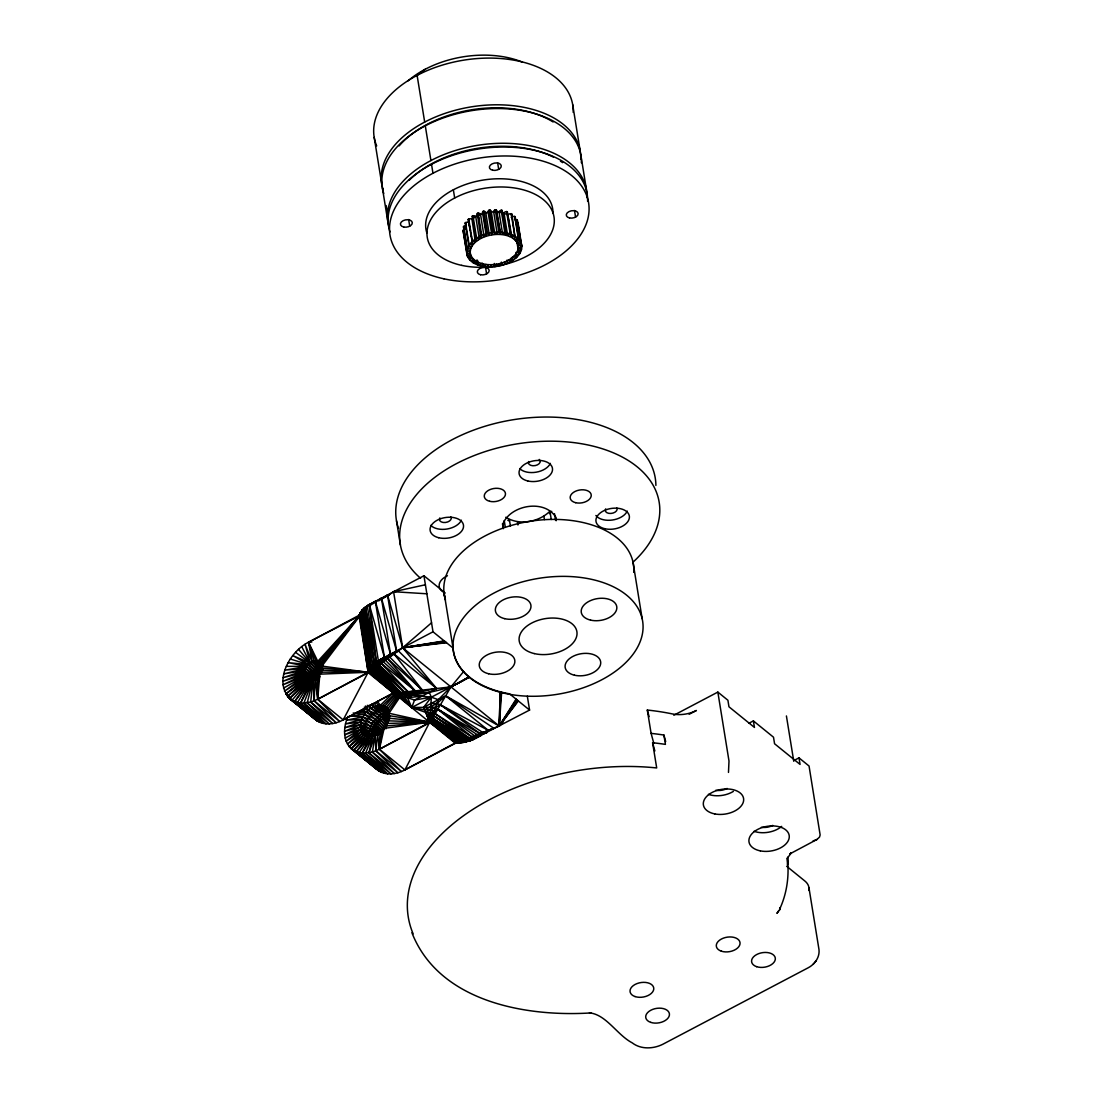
<?xml version="1.0" encoding="UTF-8"?>
<svg xmlns="http://www.w3.org/2000/svg" width="1103" height="1103" viewBox="0 0 1103 1103"><rect width="100%" height="100%" fill="white"/><g stroke="black" fill="none" stroke-linecap="round" stroke-linejoin="round"><path stroke-width="1.5" d="M556.16 520.74L556.202 517.831C545.433 499.107 511.999 504.457 503.326 522.863L503.258 528.682L502.458 523.718M315.003 719.266L287.483 696.476L307.64 679.903L289.524 698.613L317.361 721.031L294.529 701.742L309.281 680.303L291.881 700.377L300.526 703.19L310.701 702.087L336.181 722.755L314.217 700.86L314.948 678.883L317.719 699.233L343.198 719.887L368.305 672.03L370.374 671.107L393.702 693.318L450.948 686.893L469.533 677.118L411.736 707.533L396.253 693.856L393.619 692.849L343.198 719.887C334.65 724.533 322.862 726.119 315.003 719.266L291.881 700.377C271.738 683.681 289.11 651.818 308.495 642.263L361.15 614.192L321.938 666.102C323.924 674.774 309.598 686.424 304.483 676.277C301.96 666.626 316.051 655.21 323.179 665.095L319.305 661.965L359.054 616.094L362.294 609.794L367.244 605.685L423.938 575.752L443.957 591.98A95.796 58.721 -9.2 0 0 445.488 600.06M316.782 677.6L317.719 699.233L339.696 721.527L314.217 700.86L313.031 679.793L303.808 703.259L326.019 723.844L300.526 703.19L311.115 680.275L297.424 702.68L322.903 723.334L300.526 703.19L313.031 679.793L310.701 702.087L317.719 699.233L368.154 672.265L369.312 670.114L376.826 666.446L400.858 692.519L397.135 694.145L411.736 707.533L423.621 707.354L445.695 695.841L499.232 726.036L500.183 691.802L499.232 726.036L455.387 743.325L404.898 769.894C396.335 774.527 384.561 776.126 376.688 769.274L353.567 750.385C342.371 743.105 343.005 727.208 348.065 716.357M431.549 622.781L402.664 647.764L368.223 672.665L317.719 699.233L318.45 676.001M379.942 732.42L375.172 735.136L375.916 750.867L401.395 771.521L379.418 749.24L379.942 732.42C391.896 726.725 393.013 701.012 375.654 705.934C363.659 709.229 353.594 728.614 366.748 736.556M779.49 910.389L780.124 907.797L779.518 909.479C787.018 893.43 789.445 875.506 787.308 857.996L787.597 864.945L787.804 857.196L787.514 857.941L791.389 852.84L789.886 853.887L817.075 839.411L819.543 837.039L820.136 834.93L809.05 766.02L798.986 757.858L794.463 760.243M485.94 264.417L485.871 264.885A2.62 1.599 -9.2 0 1 485.251 265.713L483.693 266.471M500.183 691.802L500.872 691.981L499.232 726.036L402.664 647.764L387.511 594.917L389.262 594.724L381.969 599.026M372.4 752.094L379.418 749.24L429.908 722.672L429.908 721.845L404.898 769.894L379.418 749.24L377.598 733.964L375.916 750.867L397.88 772.748L372.4 752.094L362.225 753.197L353.567 750.385L366.058 735.522L370.36 736.211L375.172 735.136L372.4 752.094L394.391 773.561L368.912 752.908L372.731 735.894L362.225 753.197L384.602 773.341L359.109 752.687L370.36 736.211L362.225 753.197L387.704 773.851L365.507 753.266L372.731 735.894M317.719 699.233L319.856 674.154L368.237 672.265L384.423 657.36L375.351 601.314L367.244 605.685L321.442 664.406L321.938 666.102L368.292 672.32L374.469 663.027L365.383 606.967L360.157 612.882L359.054 616.081L320.546 663L321.442 664.406M474.152 243.405L473.435 243.322A2.62 1.599 -9.2 0 1 472.387 242.881L468.168 219.442A27.782 17.028 -9.2 0 1 468.706 218.932L470.526 218.78A2.62 1.599 -9.2 0 1 471.684 219.125L471.987 219.345A24.197 14.835 -9.2 0 1 507.89 215.016L508.276 214.575A2.647 1.613 -9.2 0 1 509.6 213.885L511.185 213.651A27.782 17.028 -9.2 0 1 511.778 214.023L511.323 215.168M320.959 672.141L368.154 672.265L371.449 670.334L395.494 693.125L393.702 693.318L368.223 672.665L369.298 671.892L393.702 693.318L395.494 693.125L371.987 669.948L369.312 670.114M472.966 215.733L476.593 238.151L478.15 238.207A2.647 1.613 -9.2 0 1 479.336 238.772L475.696 216.353A2.62 1.599 -9.2 0 0 474.731 215.83L472.966 215.733A27.782 17.028 -9.2 0 0 472.277 216.174L472.387 217.153A2.647 1.613 -9.2 0 0 472.677 217.512M322.793 665.798L317.788 661.331L359.054 616.094L359.468 614.468L361.825 613.323M404.898 769.894L455.332 742.926L457.855 742.995L463.618 740.085L431.88 719.321L429.081 720.452L430.418 721.128L430.073 722.079L379.418 749.24L382.134 730.531M728.476 772.417L729 761.056L717.846 692.091L673.823 715.254M389.717 719.032L388.201 718.411L389.111 712.359L380.383 705.3L377.323 701.384M321.69 670.059L368.154 672.265L369.298 671.892L368.567 670.638L371.601 665.702L378.977 664.888L404.429 692.119L398.872 694.738L411.736 707.533L424.655 709.849L436.926 703.493L445.695 695.841L493.744 728.187L480.908 734.198L455.387 743.325L393.619 692.849L343.198 719.887M499.19 263.7L499.149 264.168A2.647 1.613 -9.2 0 0 499.728 265.037L500.996 265.52M379.418 749.24L384.12 728.366L429.839 722.203L456.077 743.064L470.402 740.789L529.578 710.07L527.331 696.214M303.808 703.259L329.287 723.913L307.213 702.901L313.031 679.793M458.131 742.25L455.387 743.325L458.131 742.25L429.66 721.858L457.855 742.995L493.744 728.187M387.208 723.692L382.644 719.17L384.368 713.007L389.111 712.359L386.45 718.218C378.991 718.798 372.194 727.732 375.585 734.901L372.952 736.68M321.387 671.134L312.232 662.103L308.495 642.263L359.054 616.094L361.329 614.04L359.123 615.915L362.515 609.601L365.093 608.236L361.108 611.31L370.194 667.439L371.173 668.349L375.751 667.218L400.858 692.519C380.659 694.187 402.567 693.47 404.429 692.119L377.902 665.66L370.194 667.439L360.157 612.882L362.074 612.124L359.923 614.44M494.889 234.098L491.249 211.679A2.62 1.599 -9.2 0 0 491.111 210.838L490.008 210.039A27.782 17.028 -9.2 0 0 489.098 210.149L488.202 211.059A2.647 1.613 -9.2 0 0 488.077 212.066L491.786 234.622A2.62 1.599 -9.2 0 1 491.745 233.629L492.738 232.568L489.098 210.149M359.054 616.081C361.177 614.206 357.882 615.708 360.902 614.192L359.054 616.081L361.329 614.04M375.172 735.136L368.912 752.908L390.986 773.92L365.507 753.266M463.618 671.562L450.948 686.893L438.332 699.674L429.936 722.437L423.621 707.354L431.342 697.206L429.274 692.339L393.702 693.318L368.76 672.279L322.021 668.018M457.952 742.746L480.053 733.592L437.794 709.257L426.737 714.841L432.707 714.937L466.348 739.01L458.834 742.677L460.392 742.898L471.836 736.845L435.175 713.724L425.689 712.345L411.736 707.533L414.563 700.019L436.636 688.506L402.664 647.764L393.592 591.718L425.4 584.769M481.142 263.396L480.908 263.865A2.62 1.599 -9.2 0 1 480.026 264.61L478.288 265.147L477.516 260.336M457.524 742.636L455.346 742.926L472.718 739.879L473.559 738.031L487.071 732.433L480.908 734.198L482.797 732.516L440.428 704.789L436.926 703.493L430.97 703.521M511.172 217.346L511.695 216.96A2.647 1.613 -9.2 0 1 513.185 216.436L514.756 216.436A27.782 17.028 -9.2 0 1 515.184 216.891L514.494 217.856M388.284 722.051L384.575 718.48L384.368 713.007C375.075 716.219 367.589 726.394 369.546 736.418L374.896 733.343L377.474 735.439M478.123 213.1L481.749 235.518L483.197 235.794A2.647 1.613 -9.2 0 1 484.093 236.525L480.467 214.106A2.62 1.599 -9.2 0 0 479.736 213.458L478.123 213.1A27.782 17.028 -9.2 0 0 477.309 213.444L477.075 214.451A2.647 1.613 -9.2 0 0 477.654 215.319L478.206 215.595M470.402 740.789L460.392 742.898M370.374 671.107C363.535 675.974 374.689 660.476 378.357 660.559L433.01 631.798L453.03 648.026A95.796 58.721 -9.2 0 0 509.558 693.842L529.578 710.07M376.316 702.473L378.067 705.396L386.781 712.469L386.45 718.218L388.201 718.411L389.731 715.557M438.332 699.674L431.342 697.206L393.812 693.098L396.377 693.015L372.524 669.549L369.602 669.562L359.468 614.468L368.154 672.265L372.524 669.549L397.273 692.918L395.384 693.553M493.841 264.555L493.634 265.023A2.647 1.613 -9.2 0 0 493.868 265.975L494.875 266.65L494.351 263.452M411.915 932.738C438.939 1001.593 525.207 1017.118 590.932 1012.926L589.457 1012.857C606.264 1014.512 617.06 1034.917 632.226 1042.859C640.912 1049.615 653.403 1048.994 662.875 1044.238L807.975 967.896C814.703 964.463 819.915 957.307 818.977 949.518L808.982 887.874M456.876 742.677L458.82 741.974L429.908 722.672L450.948 686.893L469.202 676.856M516.08 699.123L499.232 726.036L501.644 692.174L500.872 691.981M516.549 699.509L499.232 726.036L502.996 722.768M399.603 697.565L389.014 713.269L429.977 722.313M517.045 699.909L499.232 726.036L518.341 700.956M517.528 700.308L499.232 726.036L517.969 700.667M388.449 711.09L399.217 696.117M476.992 261.673L476.606 262.114A2.62 1.599 -9.2 0 1 475.517 262.748L473.697 263.038L473.173 259.839M311.115 680.275L294.529 701.742L320.008 722.396L297.424 702.68M387.47 709.188L397.88 695.745M488.505 264.651L488.146 265.092A2.647 1.613 -9.2 0 0 488.022 266.099L488.726 266.926M514.481 219.69A2.647 1.613 -9.2 0 1 515.625 219.525L517.114 219.745A27.782 17.028 -9.2 0 1 517.348 220.269L516.728 220.903M386.147 707.616L388.628 709.629L386.147 707.616L396.956 694.669M483.017 211.404L482.425 212.383A2.647 1.613 -9.2 0 0 482.673 213.348L486.299 235.766A2.62 1.599 -9.2 0 1 486.037 234.953L486.644 233.822L483.017 211.404A27.782 17.028 -9.2 0 1 483.9 211.169L485.292 211.762A2.62 1.599 -9.2 0 1 485.734 212.534L489.36 234.939A2.647 1.613 -9.2 0 0 488.781 234.07L487.526 233.588L483.9 211.169M813.187 964.201L814.166 963.084M815.048 962.05L816.165 960.782M372.607 735.908L374.896 733.343L377.391 735.508M359.592 615.364L360.433 614.619M388.228 709.45L384.492 706.43L395.825 693.842M370.36 736.211L356.214 751.75L379.046 771.038L351.209 748.62L364.252 734.529L366.058 735.522L351.209 748.62L376.688 769.274M388.78 710.69L382.548 705.644L395.494 693.125M411.736 707.533L404.098 696.503L415.169 690.905L383.292 661.772L372.814 664.42L371.035 666.805L389.745 657.098L422.325 690.106L407.586 697.675L411.736 707.533L400.61 695.317L408.013 691.719L381.142 663.33L369.257 669.025L360.157 612.882M353.567 750.385L368.112 736.087L356.214 751.75L381.693 772.403L359.109 752.687M359.633 614.978L360.557 614.068M388.201 718.411L390.2 716.44M392.627 693.442L380.383 705.3L388.546 710.856M400.61 695.317L436.636 688.506L398.362 650.88L390.503 654.162L368.388 672.403M360.074 614.95L359.192 615.777L360.902 614.192M359.785 615.212L360.557 614.633M309.281 680.303L289.524 698.613L312.962 717.129M369.257 669.025L385.443 660.214L415.169 690.905L397.135 694.145M378.55 600.735L381.431 598.116L396.584 650.963L398.362 650.88L386.698 657.829L389.745 657.098M360.778 612.827L363.08 610.828L361.357 611.751M462.957 742.622L477.309 734.681L437.794 709.257L433.41 713.021L427.261 716.081L429.825 722.244L431.342 697.206L414.563 700.019L393.702 693.318L370.911 670.721L368.567 670.638L359.468 614.468M473.711 259.357L473.201 259.743A2.62 1.599 -9.2 0 1 471.946 260.211L470.126 260.267L469.616 257.054M514.798 239.765L515.322 239.365A2.62 1.599 -9.2 0 1 516.576 238.896L518.382 238.855L514.756 216.436M505.808 517.224C519.279 525.828 538.747 522.16 549.928 511.24L551.266 519.499M387.236 723.444L429.839 722.203L428.557 719.211L430.06 719.28L460.875 741.161L457.083 742.815L469.092 737.921L435.175 713.724L427.771 717.336L429.839 722.203L385.843 725.981M374.896 733.343L369.174 734.115L360.819 729.359L346.149 741.188L361.591 731.399L369.546 736.418L360.819 729.359L344.674 734.805L360.447 727.056L369.215 731.647L374.606 731.523L377.185 733.619M470.361 253.373L469.657 253.607A2.62 1.599 -9.2 0 1 468.279 253.718L466.748 253.263L463.108 230.844A27.782 17.028 -9.2 0 1 463.081 230.279L464.542 229.452A2.62 1.599 -9.2 0 1 464.983 229.327M466.707 252.697L467.948 251.953A2.647 1.613 -9.2 0 1 469.533 251.636L470.25 251.691M495.785 266.54L496.764 265.478A2.62 1.599 -9.2 0 0 496.805 264.623L496.543 264.21M425.427 69.131L417.113 75.376L424.683 122.075M310.936 681.502L304.483 676.277L284.464 691.181L305.186 677.835L309.047 680.965L305.186 677.835L285.787 693.994L289.606 697.082M393.868 693.194L371.449 670.334M359.344 615.515L361.15 614.192M501.424 212.7L501.92 212.3A2.62 1.599 -9.2 0 0 502.389 211.445L502.03 210.37A27.782 17.028 -9.2 0 0 501.189 210.232L499.811 210.866A2.647 1.613 -9.2 0 0 499.011 211.804L502.637 234.222A2.62 1.599 -9.2 0 1 503.271 233.395L504.829 232.65L501.189 210.232M483.459 263.989L482.962 264.389A2.647 1.613 -9.2 0 0 482.494 265.396L482.866 266.319L482.342 263.121M429.908 721.845L460.185 741.437L455.332 742.926L458.82 741.974M387.098 596.213L393.592 591.718L396.942 591.056L393.592 591.718L426.861 593.786M458.393 742.25L462.24 740.623L431.301 718.742L428.295 718.577L429.839 722.203L388.284 720.824M379.005 600.652L387.511 594.917L396.584 650.963M456.173 742.926L456.973 742.65L455.332 742.926M370.194 667.439L362.294 609.794L371.38 665.895L363.728 608.346L374.469 663.027L379.335 661.662L390.503 654.162L381.431 598.116L373.035 603.658M423.621 707.354L435.52 707.299L474.566 735.756L472.401 737.204L482.797 732.516M517.569 224.433L518.176 223.992A27.782 17.028 -9.2 0 0 518.148 223.44L516.824 222.999M456.973 742.733L464.983 739.548L432.541 718.205L427.771 717.336M377.447 665.192L383.292 661.772M380.535 662.738L387.594 658.656L422.325 690.106L398.872 694.738M471.464 256.53L470.843 256.847A2.62 1.599 -9.2 0 1 469.492 257.164L467.769 256.944L464.142 234.525L464.901 234.691M517.045 242.577L517.679 242.26A2.62 1.599 -9.2 0 1 519.03 241.957L520.74 242.164L517.114 219.745M468.913 676.608C450.148 690.616 426.475 692.767 404.098 696.503M374.469 663.027L384.423 657.36L369.271 604.513L376.316 661.731L384.423 657.36M283.526 688.107L304.483 676.277L309.474 680.592M369.877 669.011L372.828 668.873L375.751 667.218M345.211 738.114L360.819 729.359M374.372 667.646L377.902 665.66M470.457 250.009L469.713 250.147A2.62 1.599 -9.2 0 1 468.375 250.064L467.093 249.388L463.467 226.97A27.782 17.028 -9.2 0 1 463.632 226.405L465.301 225.77A2.62 1.599 -9.2 0 1 465.99 225.688M689.154 714.275L696.379 710.484A23.949 14.684 -9.2 0 1 672.416 713.931A191.591 117.428 -9.2 0 0 647.309 710.042L651.101 733.385L653.789 743.27M748.854 723.278L753.39 720.907L773.506 737.204L774.568 743.753L800.047 764.407L798.986 757.858M495.261 209.749L494.089 210.549A2.647 1.613 -9.2 0 0 493.62 211.542L497.26 234.112A2.62 1.599 -9.2 0 1 497.591 233.105L498.901 232.168L495.261 209.749A27.782 17.028 -9.2 0 1 496.157 209.763L496.901 210.728A2.62 1.599 -9.2 0 1 496.736 211.597L500.376 234.015A2.647 1.613 -9.2 0 0 500.486 233.009L496.157 209.763M489.622 266.94L490.918 266.016A2.62 1.599 -9.2 0 0 491.262 265.147L491.166 264.692M371.601 665.702L394.061 653.982L436.636 688.506M370.511 670.707L371.987 669.948L396.377 693.015M445.695 695.841L488.271 730.351L465.824 742.071L455.442 742.967L480.991 735.632L472.718 739.879M370.911 670.721L368.567 670.638L378.977 664.888L408.013 691.719L396.253 693.856L399.065 692.725L374.675 667.991L369.022 670.665M488.271 730.351L440.428 704.789L425.689 712.345L429.839 722.203L388.932 718.205M516.976 239.323L518.258 247.417A24.197 14.835 -9.2 0 1 481.887 263.617A24.197 14.835 -9.2 0 1 482.618 237.641A24.197 14.835 -9.2 0 1 518.258 247.417L518.989 247.472A2.647 1.613 -9.2 0 0 520.575 247.169L521.816 246.41L518.148 223.44M817.075 839.411L813.049 840.969M509.558 236.497L510.165 236.166A2.647 1.613 -9.2 0 0 510.965 235.215L507.325 211.817A27.782 17.028 -9.2 0 0 506.594 211.555L505.064 211.997A2.647 1.613 -9.2 0 0 503.974 212.838L507.614 235.256A2.62 1.599 -9.2 0 1 508.497 234.512L510.22 233.96L506.594 211.555M478.964 262.611L478.357 262.941A2.647 1.613 -9.2 0 0 477.544 263.893L477.558 264.885L476.786 260.074M428.295 718.577L433.851 715.971L469.092 737.921L461.757 740.954M368.885 670.927L373.6 668.776L399.065 692.725L393.619 692.849L395.425 693.277M428.557 719.211L433.851 715.971L467.727 738.458L463.88 740.21M468.141 738.707L474.566 735.756M389.18 715.668L429.839 722.203L428.819 719.832L432.541 718.205L466.348 739.01M459.634 741.712L462.24 740.623L431.232 720.438L429.329 721.072L430.073 722.079M456.642 742.857L459.496 741.712L430.57 721.555L429.729 722.01M458.572 742.085L460.185 741.437L428.819 719.832M304.483 676.277L282.988 684.798L304.194 674.457L311.928 680.73M518.162 245.735L518.865 245.514A2.62 1.599 -9.2 0 1 520.23 245.39L521.774 245.845A27.782 17.028 -9.2 0 1 481.818 266.113A27.782 17.028 -9.2 0 1 479.185 236.704A27.782 17.028 -9.2 0 1 521.774 245.845M473.559 738.031L460.571 742.526M471.739 246.631L470.995 246.658A2.62 1.599 -9.2 0 1 469.768 246.396L468.803 245.528L465.176 223.109A27.782 17.028 -9.2 0 1 465.535 222.558L467.327 222.144A2.62 1.599 -9.2 0 1 468.623 222.31L470.485 230.568M379.335 661.662L387.594 658.656L415.169 690.905L381.142 663.33M513.005 236.373L514.825 236.07L511.185 213.651M513.281 238.538L513.984 238.276A2.647 1.613 -9.2 0 0 515.073 237.448L511.778 214.023M475.228 260.584L474.538 260.832A2.647 1.613 -9.2 0 0 473.449 261.673L473.104 262.679L472.58 259.467M429.081 720.452L429.839 722.203L429.467 721.39L430.901 720.99L460.875 741.161M462.322 742.374L468.403 740.72M382.272 731.427L376.178 725.402L370.511 726.436L360.943 721.982L345.515 723.913L361.798 719.363L376.178 725.402L382.631 730.627M319.925 676.842L307.034 666.391L284.905 670.128L305.765 668.335L317.374 677.738M395.908 693.153L397.273 692.918L372.828 668.873M393.592 591.718L396.915 591.401M444.247 640.898L402.664 647.764L446.508 642.732M516.066 241.116L516.811 240.964A2.647 1.613 -9.2 0 0 518.134 240.275L518.81 239.31L515.184 216.891M472.456 257.992L471.712 258.143A2.647 1.613 -9.2 0 0 470.388 258.833L469.699 259.812L469.189 256.599M444.619 641.201L402.664 647.764L446.039 642.36M445.06 641.56L402.664 647.764L445.543 641.96M349.706 716.15L364.583 714.317L375.158 719.087L385.443 726.96M407.586 697.675L421.925 696.186M516.783 252.477L517.528 252.449A2.62 1.599 -9.2 0 1 518.755 252.711L519.706 253.593L519.196 250.381M311.873 642.001L308.495 642.263L314.162 661.4L322.807 669.742M356.503 712.4L366.444 712.028L377.254 717.06L386.519 726.064M517.748 244.135L518.507 244.08A2.647 1.613 -9.2 0 0 519.996 243.57L520.974 242.688L517.348 220.269M470.76 254.986L470.016 255.027A2.647 1.613 -9.2 0 0 468.527 255.538L467.534 256.42L463.081 230.279M424.655 709.849L430.611 709.822L434.113 711.118M286.366 666.35L307.034 666.391L317.761 677.145M427.261 716.081L432.004 716.84M349.72 716.412C362.363 714.909 374.648 720.328 383.885 728.697M514.37 255.717L515.073 255.786A2.62 1.599 -9.2 0 1 516.135 256.227L516.714 257.247L515.942 252.449M506.773 263.603L505.326 263.314A2.647 1.613 -9.2 0 1 504.416 262.583L504.292 262.128M320.187 674.057L308.578 664.654L288.186 662.641L307.034 666.391M353.153 713.021L364.583 714.317L373.297 721.376L376.178 725.402M360.047 710.704L366.444 712.028L375.158 719.087L377.447 723.471L383.403 729.441M477.571 240.468L476.937 240.302A2.62 1.599 -9.2 0 1 476.096 239.696L472.277 216.174M510.937 258.64L511.585 258.819A2.62 1.599 -9.2 0 1 512.412 259.412L512.605 260.529L512.082 257.33M429.329 721.072L430.239 721.596M517.569 250.808L518.231 250.96A2.647 1.613 -9.2 0 0 519.816 250.877L521.25 250.298L520.74 247.1M470.953 248.313L470.292 248.147A2.647 1.613 -9.2 0 0 468.692 248.23L467.258 248.809L463.632 226.405M290.351 659.043L308.578 664.654L319.112 675.27M363.866 708.526L379.542 715.337L387.801 723.347M506.677 261.108L507.228 261.37A2.62 1.599 -9.2 0 1 507.794 262.1L507.573 263.245L507.049 260.046M321.938 672.609L310.343 663.206L292.819 655.596L308.578 664.654M367.299 705.3L370.815 708.264L381.928 713.972L382.644 719.17M515.708 254.131L516.259 254.379A2.647 1.613 -9.2 0 0 517.79 254.531L519.348 254.145L518.824 250.946M361.963 709.615L366.444 712.028M429.467 721.39L430.156 721.845M374.441 702.901L375.654 705.934L386.781 712.469L384.575 718.48L388.435 721.61M378.067 705.396L389.111 712.359M465.962 223.895L465.176 223.109M429.908 722.672L459.496 741.712M364.307 707.133L377.254 717.06L378.991 721.72L386.009 728.807M432.541 718.205L463.618 740.085M367.795 736.694L362.749 733.15L347.473 743.987L361.591 731.399L367.823 736.446M501.796 262.997L502.21 263.341A2.62 1.599 -9.2 0 1 502.485 264.155L501.865 265.285L501.341 262.087M440.428 704.789L480.053 733.592M295.563 652.356L310.343 663.206L320.725 673.616M382.548 705.644L389.207 710.553M288.462 695.965L285.787 693.994L306.248 679.062L308.84 681.116L306.248 679.062L287.483 696.476L296.735 703.535M300.692 706.568L303.339 708.581M305.986 710.608L309.943 713.627M361.067 755.569L349.168 746.483L362.749 733.15L366.486 736.17M366.651 736.432L364.252 734.529L349.168 746.483L374.648 767.136M384.492 706.43L388.38 709.519M717.846 692.091L727.911 700.253L728.959 706.789L754.452 727.442L753.39 720.907M786.646 866.241L804.914 881.049A23.949 14.684 -9.2 0 1 808.94 890.452M437.794 709.257L471.836 736.845M375.654 705.934L384.368 713.007L373.214 706.899L371.78 704.1M322.945 665.509L317.788 661.331L308.495 642.263L316.037 661.138L322.241 666.915M381.928 713.972L373.214 706.899L372.538 703.645M316.037 661.138L322.49 666.377M389.028 720.3L386.45 718.218L388.932 720.521M314.162 661.4L323.179 668.721M368.967 705.369L370.815 708.264L379.542 715.337L380.742 720.273L387.194 725.498M322.545 670.459L312.232 662.103L305.048 644.276L310.343 663.206L298.541 649.364M371.739 723.844L363.025 716.785L346.604 720.135L361.798 719.363L370.511 726.436L375.254 727.456L381.707 732.682M316.451 679.793L304.842 670.39L283.829 673.905L305.765 668.335L316.74 679.172M313.335 679.779L304.318 672.458L283.14 677.642L304.842 670.39L315.279 680.454M379.887 733.716L374.717 729.538L369.657 729.055L360.488 724.574L344.825 727.649L360.943 721.982L369.657 729.055L375.254 727.456L381.059 733.054M307.213 702.901L332.692 723.554L310.701 702.087M306.165 710.511L309.998 713.613M463.467 226.97L464.542 227.59A2.647 1.613 -9.2 0 0 464.956 227.701M319.305 661.965L323.124 665.206M378.26 734.832L374.606 731.523L369.174 734.115L360.447 727.056L344.55 731.303L360.488 724.574L369.215 731.647L374.717 729.538L379.473 733.991M311.501 681.061L304.194 674.457L282.864 681.296L304.318 672.458L312.632 680.248M471.987 219.345L475.31 241.543A2.647 1.613 -9.2 0 0 473.932 241.185L472.332 241.35L468.706 218.932M512.757 257.233L513.198 257.564A2.647 1.613 -9.2 0 0 514.591 257.923L516.176 257.757L515.666 254.559M376.826 666.446L404.429 692.119M374.675 667.991L400.858 692.519M394.061 653.982L422.325 690.106M365.424 706.003L368.54 709.987M508.897 259.936L509.186 260.349A2.647 1.613 -9.2 0 0 510.358 260.901L511.916 260.97L511.406 257.757M301.726 646.661L310.343 663.206M369.919 705.162L370.815 708.264M390.503 654.162L375.351 601.314L370.25 605.506L367.244 605.685L376.316 661.731L365.383 606.967M651.101 733.385A191.577 117.428 -9.2 0 1 663.909 735.053L665.688 741.561M647.309 710.042L649.115 716.647M663.909 735.053L665.426 744.387A191.577 117.428 -9.2 0 0 652.604 742.733L654.851 750.964M507.325 211.817L507.27 212.948A2.62 1.599 -9.2 0 1 506.856 213.499M468.168 219.442L468.623 220.352A2.647 1.613 -9.2 0 0 469.395 220.807M786.411 715.944L793.76 761.277M572.691 104.661L580.192 151.042M580.798 154.778L586.424 189.523M632.943 561.785L642.167 618.755M574.498 210.452L575.573 217.098M652.604 742.733L656.699 767.95A191.591 117.428 -9.2 0 0 467.727 812.787A191.591 117.428 -9.2 0 0 413.156 933.883M520.906 246.52L521.429 249.719L520.133 249.044A2.62 1.599 -9.2 0 0 518.81 248.961L518.065 249.099L516.535 239.379M507.89 215.016L511.902 236.993A2.62 1.599 -9.2 0 1 513.005 236.373M497.618 162.734L498.694 169.379M554.519 513.736L555.595 520.34M502.03 210.37L506.015 233.712A2.647 1.613 -9.2 0 1 505.546 234.718L504.526 231.92M543.876 516.259L544.413 519.568M490.008 210.039L493.648 232.457L494.64 233.133A2.647 1.613 -9.2 0 1 494.889 234.098M478.468 217.194L479.24 221.993M479.764 225.191L480.274 228.404M480.798 231.602L481.294 237.738A2.62 1.599 -9.2 0 1 480.729 237.007L477.309 213.444M485.265 265.589L486.602 273.902M470.995 233.767L471.519 236.98M472.029 240.178L472.249 244.728A2.647 1.613 -9.2 0 0 470.719 244.59L469.161 244.963L465.535 222.558M517.404 521.691L517.941 524.987M509.365 519.554L510.441 526.159M453.347 189.785L454.684 198.002M504.236 520.616L505.312 527.234M425.289 125.811L430.915 160.555M431.521 164.292L432.969 173.268M408.648 219.538L409.723 226.17M386.174 205.544L387.787 215.499M374.207 137.42L381.817 184.422M382.424 188.158L388.049 222.903M443.957 591.98L453.03 648.026M423.938 575.752L433.01 631.798M396.501 520.809L400.403 544.965M369.271 604.513L378.357 660.559M363.728 608.346L372.814 664.42M358.985 615.695L368.223 672.665M390.007 231.975A100.58 61.644 -9.2 0 1 479.033 148.933A100.58 61.644 -9.2 0 1 587.596 201.284M389.414 228.238A100.58 61.644 -9.2 0 1 478.426 145.196A100.58 61.644 -9.2 0 1 587.003 197.547M383.775 193.494A100.58 61.644 -9.2 0 1 472.801 110.452A100.58 61.644 -9.2 0 1 581.364 162.803M409.116 180.34A95.796 58.721 -9.2 0 1 553.389 157.109M560.462 161.162A95.796 58.721 -9.2 0 1 562.627 162.637M383.182 189.757A100.58 61.644 -9.2 0 1 472.194 106.715A100.58 61.644 -9.2 0 1 580.757 159.066M399.134 145.886A95.796 58.721 -9.2 0 1 553.113 121.964M408.151 80.809A81.429 49.911 -9.2 0 1 522.491 62.168M376.688 145.899A100.58 61.644 -9.2 0 1 462.212 60.403A100.58 61.644 -9.2 0 1 573.202 112.368M426.875 232.967A64.181 39.336 -9.2 0 1 483.679 179.982A64.181 39.336 -9.2 0 1 552.948 213.389M398.5 528.461A131.133 80.367 -9.2 0 1 511.889 419.94A131.133 80.367 -9.2 0 1 655.899 485.43M420.574 578.262A131.133 80.367 -9.2 0 1 446.936 469.051A131.133 80.367 -9.2 0 1 619.914 455.829A131.133 80.367 -9.2 0 1 633.177 562.006M461.412 520.175A16.89 10.354 -9.2 0 1 447.198 528.999A16.89 10.354 -9.2 0 1 430.721 525.359M450.769 516.769A5.984 3.667 -9.2 0 1 445.419 522.491A5.984 3.667 -9.2 0 1 439.849 517.941M550.383 463.37A16.89 10.354 -9.2 0 1 536.168 472.194A16.89 10.354 -9.2 0 1 519.692 468.568M539.215 459.427A5.984 3.667 -9.2 0 1 535.245 465.576A5.984 3.667 -9.2 0 1 528.627 461.523M627.262 511.089A16.89 10.354 -9.2 0 1 612.275 520.037A16.89 10.354 -9.2 0 1 595.882 515.487M616.839 508A5.984 3.667 -9.2 0 1 610.993 513.446A5.984 3.667 -9.2 0 1 605.712 508.869M551.707 511.309A28.816 17.662 -9.2 0 1 549.459 513.653M509.379 520.947A28.816 17.662 -9.2 0 1 507.807 520.285M445.281 593.028A16.89 10.354 -9.2 0 1 447.432 575.725M445.185 598.819A95.796 58.721 -9.2 0 1 532.708 520.892A95.796 58.721 -9.2 0 1 633.756 572.374M733.385 791.389A20.35 12.478 -9.2 0 1 708.429 794.339M727.167 788.466A11.981 7.335 -9.2 0 1 715.778 790.286M781.696 826.381A20.35 12.478 -9.2 0 1 754.038 831.29M772.762 825.416A11.981 7.335 -9.2 0 1 761.373 827.25M778.649 910.94L777.077 913.146L778.649 910.94M443.957 278.825A100.58 61.644 -9.2 0 0 588.947 205.723A100.58 61.644 -9.2 0 0 434.996 172.22A100.58 61.644 -9.2 0 0 443.957 278.825M480.55 274.744A5.984 3.667 -9.2 0 0 489.18 270.387A5.984 3.667 -9.2 0 0 480.026 268.401A5.984 3.667 -9.2 0 0 480.55 274.744M569.534 217.953A5.984 3.667 -9.2 0 0 578.151 213.596A5.984 3.667 -9.2 0 0 568.996 211.597A5.984 3.667 -9.2 0 0 569.534 217.953M492.641 170.234A5.984 3.667 -9.2 0 0 501.272 165.877A5.984 3.667 -9.2 0 0 492.103 163.878A5.984 3.667 -9.2 0 0 492.641 170.234M403.67 227.025A5.984 3.667 -9.2 0 0 412.301 222.668A5.984 3.667 -9.2 0 0 403.133 220.683A5.984 3.667 -9.2 0 0 403.67 227.025M461.702 265.368A64.181 39.336 -9.2 0 0 554.216 218.711A64.181 39.336 -9.2 0 0 455.98 197.34A64.181 39.336 -9.2 0 0 461.702 265.368M489.663 501.286A10.713 6.577 -9.2 0 0 505.491 493.841A10.713 6.577 -9.2 0 0 489.429 489.842A10.713 6.577 -9.2 0 0 489.663 501.286M575.697 502.706A10.616 6.508 -9.2 0 0 591.249 495.192A10.616 6.508 -9.2 0 0 575.201 491.386A10.616 6.508 -9.2 0 0 575.697 502.706M438.732 537.74A16.89 10.354 -9.2 0 0 463.55 525.897A16.89 10.354 -9.2 0 0 438.125 519.734A16.89 10.354 -9.2 0 0 438.732 537.74M527.703 480.949A16.89 10.354 -9.2 0 0 552.534 469.106A16.89 10.354 -9.2 0 0 527.096 462.943A16.89 10.354 -9.2 0 0 527.703 480.949M604.582 528.668A16.89 10.354 -9.2 0 0 629.413 516.824A16.89 10.354 -9.2 0 0 603.975 510.661A16.89 10.354 -9.2 0 0 604.582 528.668M590.56 620.107A17.965 11.002 -9.2 0 0 616.839 607.395A17.965 11.002 -9.2 0 0 589.678 600.983A17.965 11.002 -9.2 0 0 590.56 620.107M574.456 675.201A17.965 11.002 -9.2 0 0 600.721 662.489A17.965 11.002 -9.2 0 0 573.56 656.078A17.965 11.002 -9.2 0 0 574.456 675.201M488.601 673.754A17.965 11.002 -9.2 0 0 514.867 661.042A17.965 11.002 -9.2 0 0 487.705 654.63A17.965 11.002 -9.2 0 0 488.601 673.754M504.705 618.673A17.965 11.002 -9.2 0 0 530.984 605.961A17.965 11.002 -9.2 0 0 503.823 599.549A17.965 11.002 -9.2 0 0 504.705 618.673M534.279 653.583A29.216 17.91 -9.2 0 0 577.021 632.901A29.216 17.91 -9.2 0 0 532.832 622.478A29.216 17.91 -9.2 0 0 534.279 653.583M502.899 692.932A95.796 58.721 -9.2 0 0 643.035 625.111A95.796 58.721 -9.2 0 0 498.184 590.918A95.796 58.721 -9.2 0 0 502.899 692.932M721.334 951.172A11.981 7.335 -9.2 0 0 740.016 943.934A11.981 7.335 -9.2 0 0 723.21 938.212A11.981 7.335 -9.2 0 0 721.334 951.172M635.052 996.56A11.981 7.335 -9.2 0 0 653.734 989.322A11.981 7.335 -9.2 0 0 636.927 983.614A11.981 7.335 -9.2 0 0 635.052 996.56M714.744 813.917A20.35 12.478 -9.2 0 0 743.615 798.724A20.35 12.478 -9.2 0 0 712.083 792.464A20.35 12.478 -9.2 0 0 714.744 813.917M760.353 850.882A20.35 12.478 -9.2 0 0 789.224 835.688A20.35 12.478 -9.2 0 0 757.678 829.428A20.35 12.478 -9.2 0 0 760.353 850.882M756.617 966.669A11.981 7.335 -9.2 0 0 775.299 959.417A11.981 7.335 -9.2 0 0 758.492 953.709A11.981 7.335 -9.2 0 0 756.617 966.669M650.729 1022.371A11.981 7.335 -9.2 0 0 669.411 1015.132A11.981 7.335 -9.2 0 0 652.604 1009.424A11.981 7.335 -9.2 0 0 650.729 1022.371"/></g></svg>
